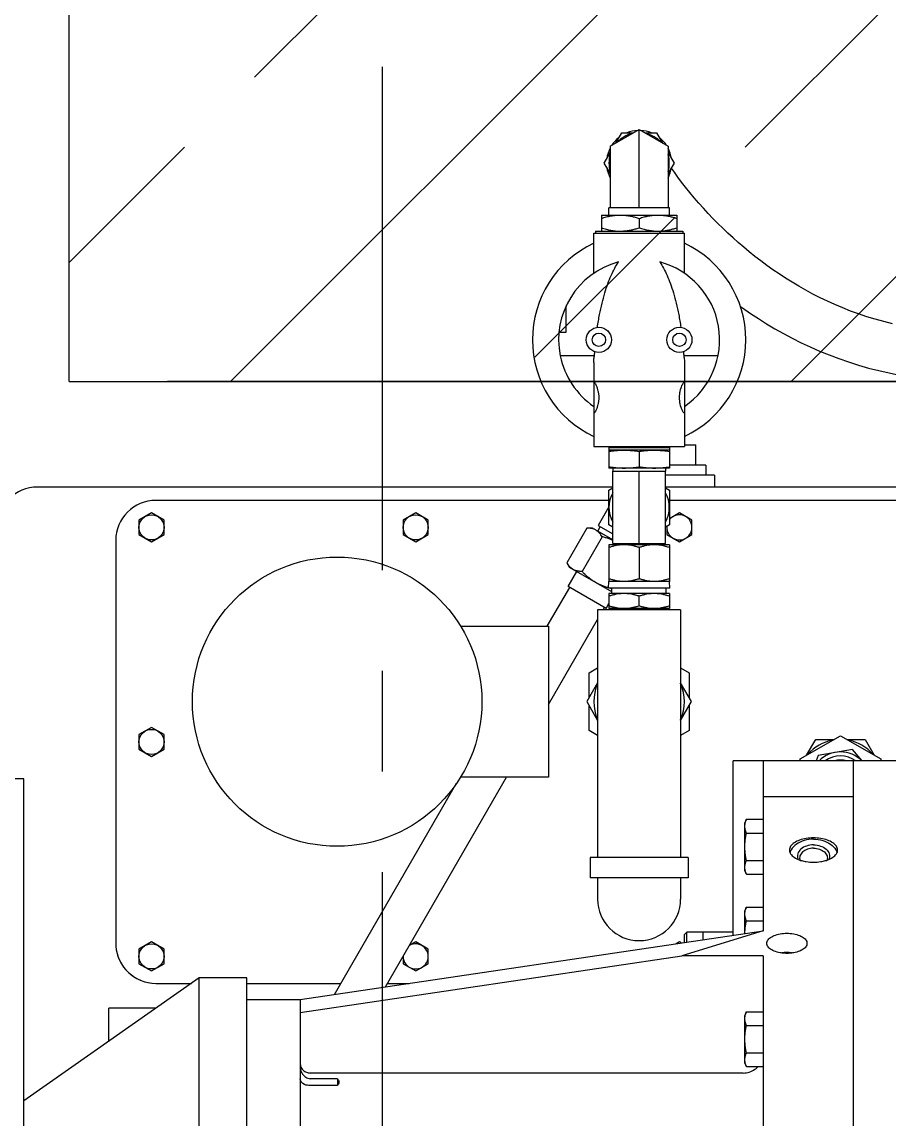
# Model space of a CAD drawing. Extents: x 0 to 160756, y 0 to 229247.
# Drawn here: x 64761 to 65307, y 101813 to 102505 of the extents above; entities that cross this region are included whole.
import ezdxf

# ---------------------------------------------------------------- set-up
doc = ezdxf.new("R2010")
doc.units = 0
doc.header["$LTSCALE"] = 10
doc.linetypes.add('XCM7Q30CDA-200K$0$CENTER', pattern=[50.8, 31.75, -6.35, 6.35, -6.35])
doc.layers.add('XCM7Q30CDA-200K$0$UER-FUTUER', color=9, linetype='Continuous')

# ---------------------------------------------------------------- blocks, each defined once
blk = doc.blocks.new('XCM7Q30CDA-200K$0$A$C0f61af94')
for p, q in [((1828.07, 3100.47), (1828.07, 4100.47)), ((1828.07, 3100.47), (4624.75, 3100.47)), ((4624.75, 3100.47), (1890.06, 3100.47))]:
    blk.add_line(p, q)
at = {"linetype": 'Continuous', "transparency": 33554559}
for p, q in [((2929.83, 4100.47), (1929.83, 3100.47)), ((3283.38, 4100.47), (2283.38, 3100.47)), ((2033.43, 3380.85), (1945.05, 3292.46)), ((2342.79, 3336.65), (2254.41, 3248.27)), ((1900.85, 3248.27), (1828.07, 3175.49)), ((2210.21, 3204.07), (2121.82, 3115.68))]:
    blk.add_line(p, q, dxfattribs=at)
at = {"linetype": 'XCM7Q30CDA-200K$0$CENTER'}
blk.add_line((2025.71, 1457.38), (2025.71, 3311.86), dxfattribs=at)
at = {"linetype": 'Continuous'}
for p, q in [((2169.27, 3248.76), (2187.51, 3259.3)), ((2172.78, 3250.79), (2176.52, 3257.27)), ((2176.52, 3257.27), (2184, 3257.27)), ((2187.51, 3259.3), (2205.76, 3248.76)), ((2187.51, 3210.05), (2187.51, 3259.3)), ((2191.03, 3257.27), (2198.51, 3257.27)), ((2198.51, 3257.27), (2202.25, 3250.79)), ((2169.27, 3248.76), (2169.27, 3210.05)), ((2205.76, 3248.76), (2205.76, 3210.05)), ((2165.53, 3238.23), (2169.27, 3244.7)), ((2205.76, 3244.7), (2209.5, 3238.23)), ((2169.27, 3231.75), (2165.53, 3238.23)), ((2209.5, 3238.23), (2205.76, 3231.75)), ((2163.71, 3205.42), (2211.32, 3205.42)), ((2163.71, 3205.42), (2163.71, 3195.26)), ((2206.64, 3210.05), (2168.38, 3210.05)), ((2168.38, 3205.42), (2168.38, 3210.05)), ((2206.64, 3205.42), (2206.64, 3210.05)), ((2211.32, 3205.42), (2211.32, 3195.26)), ((2187.51, 3203.29), (2187.51, 3197.39)), ((2158.95, 3193.99), (2216.08, 3193.99)), ((2158.95, 3168.69), (2158.95, 3193.99)), ((2158.95, 3168.69), (2158.95, 3193.99)), ((2160.03, 3195.26), (2215, 3195.26)), ((2160.03, 3195.26), (2160.03, 3193.99)), ((2215, 3195.26), (2215, 3193.99)), ((2216.08, 3168.69), (2216.08, 3193.99)), ((2141.5, 3131.47), (2141.5, 3148.18)), ((2136.96, 3131.47), (2141.5, 3131.47)), ((2159.36, 3116.56), (2137.76, 3116.56)), ((2237.27, 3116.56), (2215.67, 3116.56)), ((2158.95, 3112.47), (2158.95, 3059.43)), ((2216.08, 3112.47), (2216.08, 3059.43)), ((2158.95, 3099.74), (2159.21, 3099.74)), ((2215.82, 3099.74), (2216.08, 3099.74)), ((2158.95, 3080.69), (2159.21, 3080.69)), ((2215.82, 3080.69), (2216.08, 3080.69)), ((2158.95, 3059.43), (2216.08, 3059.43)), ((2216.08, 3060.39), (2223.2, 3060.39)), ((2223.2, 3047.69), (2223.2, 3060.39)), ((2168.47, 3058.67), (2206.56, 3058.67)), ((2168.47, 3058.67), (2168.47, 3045.81)), ((2206.56, 3057.11), (2168.47, 3057.11)), ((2187.51, 3056.32), (2187.51, 3046.6)), ((2206.56, 3058.67), (2206.56, 3045.81)), ((2206.56, 3045.81), (2168.47, 3045.81)), ((2170.85, 3045.81), (2170.85, 3043.78)), ((2204.18, 3045.81), (2204.18, 3043.78)), ((2229.61, 3047.69), (2206.56, 3047.69)), ((2229.61, 3047.69), (2229.61, 3041.35)), ((2170.85, 3043.78), (2204.18, 3043.78)), ((2170.85, 2998.14), (2170.85, 3043.78)), ((2187.51, 2998.14), (2187.51, 3043.78)), ((2204.18, 2998.14), (2204.18, 3043.78)), ((2235.12, 3041.35), (2204.18, 3041.35)), ((2235.12, 3041.35), (2235.12, 3033.85)), ((2170.85, 3033.85), (1808.08, 3033.85)), ((2168.47, 3031.95), (2170.85, 3033.33)), ((2168.47, 3009.97), (2168.47, 3031.95)), ((2455.68, 3033.85), (2204.18, 3033.85)), ((2204.18, 3033.33), (2206.56, 3031.95)), ((2206.56, 3031.95), (2206.56, 3009.97)), ((2168.47, 3025.38), (1882.86, 3025.39)), ((2455.68, 3025.37), (2206.56, 3025.38)), ((2168.47, 3021.3), (2161.67, 3009.52)), ((2168.28, 3020.96), (2168.47, 3020.62)), ((2206.75, 3020.96), (2206.56, 3021.3)), ((2206.56, 3020.62), (2206.75, 3020.96)), ((1880.06, 3017.52), (1872.13, 3012.94)), ((1872.13, 3012.94), (1872.13, 3003.78)), ((1887.99, 3012.94), (1880.06, 3017.52)), ((1887.99, 3003.78), (1887.99, 3012.94)), ((2046.61, 3017.52), (2038.68, 3012.94)), ((2038.68, 3012.94), (2038.68, 3003.78)), ((2054.54, 3012.94), (2046.61, 3017.52)), ((2054.54, 3003.78), (2054.54, 3012.94)), ((2212.91, 3017.52), (2206.56, 3013.85)), ((2220.84, 3012.94), (2212.91, 3017.52)), ((2220.84, 3003.78), (2220.84, 3012.94)), ((1872.13, 3003.78), (1880.06, 2999.21)), ((1880.06, 2999.21), (1887.99, 3003.78)), ((2038.68, 3003.78), (2046.61, 2999.21)), ((2046.61, 2999.21), (2054.54, 3003.78)), ((2154.62, 3007.97), (2141.98, 2986.07)), ((2158.02, 3007.97), (2154.62, 3007.97)), ((2170.85, 3000.56), (2158.02, 3007.97)), ((2160.09, 3006.77), (2159.92, 3006.86)), ((2160.23, 3006.69), (2160.09, 3006.77)), ((2161.4, 3006.02), (2162.99, 3008.77)), ((2161.67, 3009.52), (2170.85, 3004.22)), ((2170.85, 3008.59), (2168.47, 3009.97)), ((2206.56, 3009.97), (2204.18, 3008.59)), ((2204.98, 3009.06), (2204.98, 3003.78)), ((2204.98, 3003.78), (2212.91, 2999.21)), ((2212.91, 2999.21), (2220.84, 3003.78)), ((1857.47, 3000), (1857.46, 2746.11)), ((2164.14, 3002.47), (2151.5, 2980.57)), ((2206.56, 2997.37), (2168.47, 2997.37)), ((2168.47, 2997.37), (2168.47, 2974.24)), ((2170.85, 2998.14), (2204.18, 2998.14)), ((2172.37, 2998.14), (2172.37, 2997.37)), ((2202.66, 2998.14), (2202.66, 2997.37)), ((2206.56, 2997.37), (2206.56, 2974.24)), ((2187.51, 2995.67), (2187.51, 2975.95)), ((2141.98, 2986.07), (2143.68, 2983.12)), ((2170.37, 2967.71), (2143.68, 2983.12)), ((2142.74, 2971.09), (2148.19, 2980.52)), ((2129.6, 2946.04), (2143.73, 2970.51)), ((2166.71, 2957.25), (2142.74, 2971.09)), ((2168.23, 2969.97), (2168.47, 2974.24)), ((2206.8, 2969.97), (2168.23, 2969.97)), ((2206.56, 2974.24), (2168.47, 2974.24)), ((2170.37, 2966.63), (2170.37, 2969.97)), ((2204.66, 2966.63), (2204.66, 2969.97)), ((2206.8, 2969.97), (2206.56, 2974.24)), ((2206.56, 2966.63), (2168.47, 2966.63)), ((2168.47, 2966.63), (2168.47, 2957.11)), ((2187.51, 2958.81), (2187.51, 2964.93)), ((2206.56, 2966.63), (2206.56, 2957.11)), ((2213.7, 2956.35), (2161.33, 2956.35)), ((2161.33, 2956.35), (2161.33, 2800.05)), ((2164.87, 2956.35), (2165.72, 2957.82)), ((2166.71, 2957.25), (2168.47, 2960.31)), ((2206.56, 2957.11), (2168.47, 2957.11)), ((2213.7, 2956.35), (2213.7, 2800.05)), ((2130.39, 2896.63), (2161.33, 2950.22)), ((2074.9, 2946.04), (2130.39, 2946.04)), ((2130.39, 2946.04), (2130.39, 2850.83)), ((2156.03, 2916.61), (2161.33, 2919.67)), ((2156.03, 2901.03), (2156.03, 2916.61)), ((2213.7, 2919.67), (2219, 2916.61)), ((2219, 2916.61), (2219, 2901.03)), ((2161.33, 2910.21), (2154.53, 2898.43)), ((2220.5, 2898.43), (2213.7, 2910.21)), ((2154.53, 2898.43), (2161.33, 2886.65)), ((2156.03, 2880.25), (2156.03, 2895.83)), ((2213.7, 2886.65), (2220.5, 2898.43)), ((2219, 2895.83), (2219, 2880.25)), ((1880.06, 2882.2), (1872.13, 2877.62)), ((1887.99, 2877.62), (1880.06, 2882.2)), ((2161.33, 2877.19), (2156.03, 2880.25)), ((2219, 2880.25), (2213.7, 2877.19)), ((1872.13, 2877.62), (1872.13, 2868.46)), ((1887.99, 2868.46), (1887.99, 2877.62)), ((2289.07, 2862.31), (2314.46, 2876.97)), ((2293.12, 2864.65), (2298.88, 2874.63)), ((2298.88, 2874.63), (2310.4, 2874.63)), ((2314.46, 2876.97), (2339.85, 2862.31)), ((2318.51, 2874.63), (2330.03, 2874.63)), ((2330.03, 2874.63), (2335.79, 2864.65)), ((1872.13, 2868.46), (1880.06, 2863.89)), ((1880.06, 2863.89), (1887.99, 2868.46)), ((2321.98, 2868.31), (2300.32, 2864.5)), ((2328.07, 2861.05), (2321.98, 2868.31)), ((2246.73, 2751.07), (2246.73, 2861.05)), ((2373.32, 2861.05), (2246.74, 2861.05)), ((2265.78, 2861.05), (2265.78, 2753.9)), ((2289.07, 2861.05), (2289.07, 2862.31)), ((2300.32, 2864.5), (2299.07, 2861.05)), ((2322.75, 1765.69), (2322.75, 2861.05)), ((2339.85, 2862.31), (2339.85, 2861.05)), ((1799.44, 2849.81), (1774.05, 2849.81)), ((1799.44, 1798.72), (1799.44, 2849.81)), ((1995.47, 2713.73), (2072.41, 2846.98)), ((2027.54, 2718.49), (2103.95, 2850.83)), ((2130.39, 2850.83), (2074.9, 2850.83)), ((2265.78, 2838.56), (2322.75, 2838.56)), ((2255.14, 2824.21), (2254.18, 2821.89)), ((2255.14, 2824.21), (2265.78, 2824.21)), ((2254.18, 2791.91), (2254.18, 2821.89)), ((2255.14, 2815.55), (2265.78, 2815.55)), ((2156.56, 2800.05), (2156.56, 2787.35)), ((2218.47, 2800.05), (2156.56, 2800.05)), ((2218.47, 2800.05), (2218.47, 2787.35)), ((2255.14, 2798.24), (2265.78, 2798.24)), ((2255.14, 2789.59), (2254.18, 2791.91)), ((2255.14, 2789.59), (2265.78, 2789.59)), ((2218.47, 2787.35), (2156.56, 2787.35)), ((2161.33, 2787.35), (2161.33, 2773.86)), ((2213.7, 2787.35), (2213.7, 2773.86)), ((2255.14, 2768.86), (2254.18, 2766.54)), ((2255.14, 2768.86), (2265.78, 2768.86)), ((2254.18, 2752.18), (2254.18, 2766.54)), ((2255.14, 2760.21), (2265.78, 2760.21)), ((1973.81, 2710.51), (2265.78, 2753.9)), ((2265.78, 2753.9), (2214.4, 2738.05)), ((2217.56, 2753.04), (2216.03, 2751.52)), ((2216.03, 2746.51), (2216.03, 2751.52)), ((2217.56, 2746.73), (2217.56, 2753.04)), ((2227.96, 2753.04), (2217.56, 2753.04)), ((2227.96, 2748.28), (2227.96, 2753.04)), ((2227.96, 2748.28), (2227.96, 2753.02)), ((2246.73, 2753.02), (2227.96, 2753.02)), ((1880.06, 2746.87), (1872.13, 2742.3)), ((1872.13, 2742.3), (1872.13, 2733.14)), ((1887.99, 2742.3), (1880.06, 2746.87)), ((1887.99, 2733.14), (1887.99, 2742.3)), ((2046.61, 2746.87), (2042.65, 2744.59)), ((2054.54, 2742.3), (2046.61, 2746.87)), ((2054.54, 2733.14), (2054.54, 2742.3)), ((2212.91, 2746.87), (2210.96, 2745.75)), ((2214.06, 2746.21), (2212.91, 2746.87)), ((1973.81, 2702.29), (2214.4, 2738.05)), ((2038.68, 2737.72), (2038.68, 2733.14)), ((2265.78, 2738.05), (2214.4, 2738.05)), ((2265.78, 2738.05), (2265.78, 2507.3)), ((1872.13, 2733.14), (1880.06, 2728.56)), ((1880.06, 2728.56), (1887.99, 2733.14)), ((2038.68, 2733.14), (2046.61, 2728.56)), ((2046.61, 2728.56), (2054.54, 2733.14)), ((1910.13, 2724.13), (1799.44, 2646.69)), ((1882.85, 2720.72), (1905.26, 2720.72)), ((1940.09, 2724.13), (1910.13, 2724.13)), ((1910.13, 2610.36), (1910.13, 2724.1)), ((1940.09, 1924.39), (1940.09, 2724.13)), ((1940.09, 2720.72), (1999.51, 2720.72)), ((2028.83, 2720.72), (2042.52, 2720.72)), ((1940.09, 2710.51), (1973.81, 2710.51)), ((1940.09, 2454.45), (1940.09, 2710.51)), ((1973.81, 2710.51), (1973.81, 2454.45)), ((1882.92, 2705.09), (1853.21, 2705.09)), ((1853.21, 2684.31), (1853.21, 2705.09)), ((2255.14, 2702.85), (2254.18, 2700.53)), ((2254.18, 2670.55), (2254.18, 2700.53)), ((2255.14, 2702.85), (2265.78, 2702.85)), ((2255.14, 2694.2), (2265.78, 2694.2)), ((2255.14, 2676.88), (2265.78, 2676.88)), ((2255.14, 2668.23), (2254.18, 2670.55)), ((2255.14, 2668.23), (2265.78, 2668.23)), ((2253.08, 2664.16), (1980.15, 2664.16)), ((1997.22, 2660.58), (1980.15, 2660.58)), ((1997.22, 2660.58), (1997.22, 2656.37)), ((1997.22, 2656.37), (1980.15, 2656.37))]:
    blk.add_line(p, q, dxfattribs=at)
for points in [[(2347.2, 3136.8), (2341.76, 3138.16), (2336.39, 3139.65), (2331.11, 3141.28), (2325.93, 3143.01), (2320.86, 3144.86), (2315.88, 3146.82), (2311.01, 3148.88), (2306.24, 3151.03), (2301.58, 3153.28), (2297.02, 3155.6), (2292.57, 3157.99), (2288.22, 3160.46), (2283.97, 3162.99), (2279.83, 3165.58), (2275.79, 3168.23), (2271.84, 3170.93), (2267.99, 3173.67), (2264.22, 3176.47), (2260.55, 3179.3), (2256.97, 3182.18), (2253.47, 3185.09), (2250.06, 3188.03), (2246.73, 3190.99), (2243.47, 3194), (2240.28, 3197.05), (2237.16, 3200.13), (2234.08, 3203.26), (2231.06, 3206.45), (2228.1, 3209.67), (2225.18, 3212.95), (2222.3, 3216.29), (2219.51, 3219.64), (2216.83, 3222.95), (2214.29, 3226.22), (2211.9, 3229.39), (2209.71, 3232.37), (2207.83, 3235.04)], [(2251.4, 3147.78), (2252.77, 3146.78), (2257.67, 3143.39), (2262.69, 3140.08), (2267.83, 3136.85), (2273.1, 3133.71), (2278.5, 3130.67), (2284.02, 3127.73), (2289.66, 3124.9), (2295.43, 3122.19), (2301.3, 3119.62), (2307.28, 3117.17), (2313.38, 3114.88), (2319.57, 3112.73), (2325.85, 3110.74), (2332.23, 3108.91), (2338.68, 3107.25), (2345.18, 3105.77), (2351.74, 3104.46), (2358.32, 3103.34), (2364.9, 3102.41), (2371.48, 3101.66), (2378.04, 3101.08)]]:
    blk.add_lwpolyline(points, dxfattribs=at)
for centre, radius in [((2162.13, 3126.71), 7.93), ((2162.13, 3126.71), 4.21), ((2212.9, 3126.71), 7.93), ((2212.9, 3126.71), 4.21), ((1880.06, 3008.36), 7.93), ((2046.61, 3008.36), 7.93), ((1997.1, 2898.44), 91.24), ((1880.06, 2873.04), 7.93), ((1880.06, 2737.72), 7.93)]:
    blk.add_circle(centre, radius, dxfattribs=at)
for centre, radius, start, end in [((2187.51, 3238.23), 20.56, 127.85283, 147.43818), ((2187.51, 3238.23), 19.04, 103.45356, 136.54644), ((2187.51, 3238.23), 20.56, 92.56387, 112.14436), ((2187.51, 3238.23), 20.56, 67.85564, 87.43613), ((2187.51, 3238.23), 19.04, 43.45356, 76.54644), ((2187.51, 3238.23), 20.56, 32.56182, 52.14717), ((2187.51, 3238.23), 20.56, 152.56167, 172.14363), ((2187.51, 3238.23), 20.56, 7.85637, 27.43833), ((2187.51, 3238.23), 19.04, 163.45356, 196.54644), ((2187.51, 3238.23), 19.04, 343.45356, 16.54644), ((2187.51, 3238.23), 20.56, 187.85637, 207.43833), ((2187.51, 3238.23), 20.56, 332.56167, 352.14363), ((2187.51, 3126.71), 67.28, 115.12081, 244.87919), ((2187.51, 3126.71), 67.28, 295.12081, 64.87919), ((2187.51, 3126.71), 50.78, 104.8296, 191.53696), ((2187.51, 3126.71), 50.78, 304.22887, 75.1704), ((2187.51, 3126.71), 50.78, 191.53696, 235.77113), ((2170.82, 3059.89), 1.52, 197.45959, 233.1301), ((2204.21, 3059.89), 1.52, 306.8699, 342.54041), ((1808.08, 3008.86), 24.99, 90, 180), ((1882.86, 3000), 25.39, 89.99893, 179.99893), ((2187.51, 3020.96), 19.04, 151.06818, 208.93182), ((2187.51, 3020.96), 19.04, 331.06818, 28.93182), ((2212.91, 3008.36), 7.93, 174.83599, 143.25218), ((1882.86, 2999.98), 25.39, 171.37884, 180), ((2170.84, 2955.6), 1.51, 90, 150.3394), ((2204.19, 2955.6), 1.51, 29.6606, 90), ((2187.51, 2898.43), 28.56, 156.47376, 203.52624), ((2187.51, 2898.43), 28.56, 336.47376, 23.52624), ((2314.46, 2847.65), 26.98, 100.2524, 139.7476), ((2314.46, 2847.65), 26.98, 40.2524, 79.7476), ((2314.46, 2847.65), 19.04, 44.7512, 135.2488), ((2314.46, 2847.65), 16.56, 54.11765, 125.96092), ((2314.46, 2847.65), 13.96, 73.67889, 106.23267), ((2187.51, 2773.86), 26.18, 180, 0), ((1882.85, 2746.11), 25.39, 179.99893, 269.99893), ((1882.86, 2746.1), 25.39, 184.0667, 270), ((2046.61, 2737.72), 7.93, 180, 120)]:
    blk.add_arc(centre, radius, start, end, dxfattribs=at)
for points, start_tangent, end_tangent in [([(2163.71, 3203.29), (2166.8, 3204.21), (2169.77, 3204.87), (2172.7, 3205.28), (2175.61, 3205.42)], (0.948683, 0.316228), (1, 0)), ([(2175.61, 3205.42), (2177.95, 3205.33), (2180.28, 3205.07), (2182.63, 3204.64), (2185.03, 3204.05), (2187.51, 3203.29)], (1, 0), (0.948683, -0.316228)), ([(2187.51, 3203.29), (2190.6, 3204.21), (2193.57, 3204.87), (2196.5, 3205.28), (2199.42, 3205.42)], (0.948683, 0.316228), (1, 0)), ([(2199.42, 3205.42), (2201.75, 3205.33), (2204.09, 3205.07), (2206.44, 3204.64), (2208.83, 3204.05), (2211.32, 3203.29)], (1, 0), (0.948683, -0.316228)), ([(2163.71, 3197.39), (2166.8, 3196.46), (2169.77, 3195.8), (2172.7, 3195.4), (2175.61, 3195.26)], (0.948683, -0.316228), (1, 0)), ([(2175.61, 3195.26), (2177.95, 3195.35), (2180.28, 3195.61), (2182.63, 3196.04), (2185.03, 3196.63), (2187.51, 3197.39)], (1, 0), (0.948683, 0.316228)), ([(2187.51, 3197.39), (2190.6, 3196.46), (2193.57, 3195.8), (2196.5, 3195.4), (2199.42, 3195.26)], (0.948683, -0.316228), (1, 0)), ([(2199.42, 3195.26), (2201.75, 3195.35), (2204.09, 3195.61), (2206.44, 3196.04), (2208.83, 3196.63), (2211.32, 3197.39)], (1, 0), (0.948683, 0.316228)), ([(2161.19, 3134.59), (2162.55, 3142.6), (2164.12, 3149.82), (2165.88, 3156.31), (2167.8, 3162.12), (2169.89, 3167.3), (2172.13, 3171.86), (2174.52, 3175.8)], (0.145061, 0.989423), (0.563273, 0.826271)), ([(2200.51, 3175.8), (2202.9, 3171.86), (2205.14, 3167.3), (2207.23, 3162.12), (2209.15, 3156.31), (2210.91, 3149.82), (2212.48, 3142.6), (2213.84, 3134.59)], (0.563273, -0.826271), (0.145061, -0.989423)), ([(2158.95, 3112.47), (2159, 3113.96), (2159.13, 3115.32), (2159.36, 3116.56)], (0, 1), (0.221581, 0.975142)), ([(2159.36, 3116.56), (2159.44, 3117.89), (2159.53, 3119.21)], (0.059259, 0.998243), (0.071075, 0.997471)), ([(2215.5, 3119.21), (2215.59, 3117.89), (2215.67, 3116.56)], (0.071075, -0.997471), (0.059259, -0.998243)), ([(2215.67, 3116.56), (2215.9, 3115.32), (2216.03, 3113.96), (2216.08, 3112.47)], (0.221581, -0.975142), (0, -1)), ([(2159.75, 3099.29), (2159.59, 3099.48), (2159.21, 3099.74)], (-0.606416, 0.795147), (-1, 0)), ([(2159.75, 3081.14), (2160.11, 3081.69), (2160.69, 3082.83), (2161.27, 3084.3), (2161.78, 3086.09), (2162.13, 3088.12), (2162.25, 3090.21), (2162.13, 3092.31), (2161.78, 3094.33), (2161.27, 3096.13), (2160.7, 3097.59), (2160.11, 3098.74), (2159.75, 3099.29)], (0.606636, 0.79498), (-0.606416, 0.795147)), ([(2215.28, 3099.29), (2214.92, 3098.74), (2214.33, 3097.59), (2213.76, 3096.13), (2213.25, 3094.33), (2212.9, 3092.31), (2212.78, 3090.21), (2212.9, 3088.12), (2213.25, 3086.09), (2213.76, 3084.3), (2214.34, 3082.83), (2214.92, 3081.69), (2215.28, 3081.14)], (-0.606416, -0.795147), (0.606636, -0.79498)), ([(2215.44, 3099.48), (2215.28, 3099.29)], (-0.64926, -0.760567), (-0.606416, -0.795147)), ([(2215.82, 3099.74), (2215.44, 3099.48)], (-1, 0), (-0.64926, -0.760567)), ([(2159.21, 3080.69), (2159.59, 3080.95), (2159.75, 3081.14)], (1, 0), (0.606636, 0.79498)), ([(2215.28, 3081.14), (2215.44, 3080.95), (2215.82, 3080.69)], (0.606636, -0.79498), (1, 0)), ([(2168.47, 3056.32), (2170.9, 3056.66), (2173.26, 3056.9), (2175.62, 3057.06), (2177.99, 3057.11)], (0.988244, 0.152882), (1, 0)), ([(2177.99, 3057.11), (2179.89, 3057.07), (2181.78, 3056.98), (2183.67, 3056.81), (2185.57, 3056.6), (2187.51, 3056.32)], (1, 0), (0.988244, -0.152882)), ([(2187.51, 3056.32), (2189.94, 3056.66), (2192.31, 3056.9), (2194.67, 3057.06), (2197.04, 3057.11)], (0.988244, 0.152882), (1, 0)), ([(2197.04, 3057.11), (2198.93, 3057.07), (2200.82, 3056.98), (2202.71, 3056.81), (2204.61, 3056.6), (2206.56, 3056.32)], (1, 0), (0.988244, -0.152882)), ([(2168.47, 3046.6), (2170.9, 3046.27), (2173.26, 3046.02), (2175.62, 3045.87), (2177.99, 3045.81)], (0.988244, -0.152882), (1, 0)), ([(2177.99, 3045.81), (2179.89, 3045.85), (2181.78, 3045.95), (2183.67, 3046.11), (2185.57, 3046.33), (2187.51, 3046.6)], (1, 0), (0.988244, 0.152882)), ([(2187.51, 3046.6), (2189.94, 3046.27), (2192.31, 3046.02), (2194.67, 3045.87), (2197.04, 3045.81)], (0.988244, -0.152882), (1, 0)), ([(2197.04, 3045.81), (2198.93, 3045.85), (2200.82, 3045.95), (2202.71, 3046.11), (2204.61, 3046.33), (2206.56, 3046.6)], (1, 0), (0.988244, 0.152882)), ([(2159.92, 3006.86), (2159.27, 3007.17), (2158.23, 3007.53), (2157.12, 3007.77), (2155.92, 3007.92), (2154.62, 3007.97)], (-0.887013, 0.461744), (-1, 0)), ([(2164.14, 3002.47), (2163.45, 3003.57), (2162.73, 3004.53), (2161.96, 3005.37), (2161.13, 3006.09), (2160.23, 3006.69)], (-0.5, 0.866025), (-0.866025, 0.5)), ([(2170.85, 3000.27), (2170.61, 3000.37), (2168.55, 3001.16), (2166.41, 3001.86), (2164.14, 3002.47)], (-0.919835, 0.392305), (-0.970725, 0.240192)), ([(2177.99, 2997.37), (2176.12, 2997.3), (2174.25, 2997.09), (2172.37, 2996.75), (2170.46, 2996.28), (2168.47, 2995.67)], (-1, 0), (-0.948683, -0.316228)), ([(2187.51, 2995.67), (2185.53, 2996.28), (2183.61, 2996.75), (2181.73, 2997.09), (2179.86, 2997.3), (2177.99, 2997.37)], (-0.948683, 0.316228), (-1, 0)), ([(2197.04, 2997.37), (2195.17, 2997.3), (2193.3, 2997.09), (2191.41, 2996.75), (2189.5, 2996.28), (2187.51, 2995.67)], (-1, 0), (-0.948683, -0.316228)), ([(2206.56, 2995.67), (2204.57, 2996.28), (2202.65, 2996.75), (2200.77, 2997.09), (2198.9, 2997.3), (2197.04, 2997.37)], (-0.948683, 0.316228), (-1, 0)), ([(2145.89, 2981.84), (2144.99, 2982.44), (2144.16, 2983.16), (2143.39, 2984), (2142.67, 2984.96), (2141.98, 2986.07)], (-0.866025, 0.5), (-0.5, 0.866025)), ([(2151.5, 2980.57), (2150.2, 2980.62), (2149.01, 2980.76), (2147.9, 2981.01), (2146.86, 2981.37), (2145.89, 2981.84)], (-1, 0), (-0.866025, 0.5)), ([(2160.17, 2973.6), (2158.32, 2974.75), (2156.55, 2976.02), (2154.83, 2977.4), (2153.17, 2978.91), (2151.5, 2980.57)], (-0.866025, 0.5), (-0.693375, 0.720577)), ([(2168.24, 2970.2), (2166.11, 2970.89), (2164.06, 2971.68), (2162.08, 2972.58), (2160.17, 2973.6)], (-0.95872, 0.28435), (-0.866025, 0.5)), ([(2177.99, 2974.24), (2176.12, 2974.32), (2174.25, 2974.52), (2172.37, 2974.87), (2170.46, 2975.34), (2168.47, 2975.95)], (-1, 0), (-0.948683, 0.316228)), ([(2170.37, 2969.62), (2169.05, 2969.97)], (-0.969981, 0.243182), (-0.963468, 0.267823)), ([(2187.51, 2975.95), (2185.53, 2975.34), (2183.61, 2974.87), (2181.73, 2974.52), (2179.86, 2974.32), (2177.99, 2974.24)], (-0.948683, -0.316228), (-1, 0)), ([(2197.04, 2974.24), (2195.17, 2974.32), (2193.3, 2974.52), (2191.41, 2974.87), (2189.5, 2975.34), (2187.51, 2975.95)], (-1, 0), (-0.948683, 0.316228)), ([(2206.56, 2975.95), (2204.57, 2975.34), (2202.65, 2974.87), (2200.77, 2974.52), (2198.9, 2974.32), (2197.04, 2974.24)], (-0.948683, -0.316228), (-1, 0)), ([(2177.99, 2966.63), (2176.12, 2966.56), (2174.25, 2966.35), (2172.37, 2966.01), (2170.46, 2965.54), (2168.47, 2964.93)], (-1, 0), (-0.948683, -0.316228)), ([(2187.51, 2964.93), (2185.53, 2965.54), (2183.61, 2966.01), (2181.73, 2966.35), (2179.86, 2966.56), (2177.99, 2966.63)], (-0.948683, 0.316228), (-1, 0)), ([(2197.04, 2966.63), (2195.17, 2966.56), (2193.3, 2966.35), (2191.41, 2966.01), (2189.5, 2965.54), (2187.51, 2964.93)], (-1, 0), (-0.948683, -0.316228)), ([(2206.56, 2964.93), (2204.57, 2965.54), (2202.65, 2966.01), (2200.77, 2966.35), (2198.9, 2966.56), (2197.04, 2966.63)], (-0.948683, 0.316228), (-1, 0)), ([(2177.99, 2957.11), (2176.12, 2957.18), (2174.25, 2957.39), (2172.37, 2957.73), (2170.46, 2958.2), (2168.47, 2958.81)], (-1, 0), (-0.948683, 0.316228)), ([(2187.51, 2958.81), (2185.53, 2958.2), (2183.61, 2957.73), (2181.73, 2957.39), (2179.86, 2957.18), (2177.99, 2957.11)], (-0.948683, -0.316228), (-1, 0)), ([(2197.04, 2957.11), (2195.17, 2957.18), (2193.3, 2957.39), (2191.41, 2957.73), (2189.5, 2958.2), (2187.51, 2958.81)], (-1, 0), (-0.948683, 0.316228)), ([(2206.56, 2958.81), (2204.57, 2958.2), (2202.65, 2957.73), (2200.77, 2957.39), (2198.9, 2957.18), (2197.04, 2957.11)], (-0.948683, -0.316228), (-1, 0)), ([(2254.18, 2819.88), (2254.19, 2820.21), (2254.21, 2820.54), (2254.24, 2820.87), (2254.28, 2821.2), (2254.33, 2821.53), (2254.39, 2821.86), (2254.47, 2822.19), (2254.55, 2822.52), (2254.65, 2822.85), (2254.76, 2823.19), (2254.87, 2823.52), (2255, 2823.86), (2255.14, 2824.21)], (0, 1), (0.382683, 0.92388)), ([(2255.14, 2815.55), (2255, 2815.9), (2254.87, 2816.24), (2254.76, 2816.58), (2254.65, 2816.91), (2254.55, 2817.25), (2254.47, 2817.58), (2254.39, 2817.91), (2254.33, 2818.23), (2254.28, 2818.56), (2254.24, 2818.89), (2254.21, 2819.22), (2254.19, 2819.55), (2254.18, 2819.88)], (-0.382683, 0.92388), (0, 1)), ([(2254.18, 2806.9), (2254.19, 2807.56), (2254.21, 2808.22), (2254.24, 2808.88), (2254.28, 2809.54), (2254.33, 2810.2), (2254.39, 2810.85), (2254.47, 2811.51), (2254.55, 2812.17), (2254.65, 2812.84), (2254.76, 2813.5), (2254.87, 2814.18), (2255, 2814.86), (2255.14, 2815.55)], (0, 1), (0.202803, 0.97922)), ([(2297.46, 2812.48), (2292.86, 2812.12), (2288.66, 2811.06), (2285.26, 2809.39), (2283.03, 2807.23), (2282.25, 2804.81)], (-1, 0), (0.000025, -1)), ([(2297.46, 2811.65), (2291.64, 2810.83), (2286.71, 2808.5), (2283.41, 2805.01), (2282.6, 2803.15)], (-1, 0), (-0.291009, -0.95672)), ([(2312.67, 2804.81), (2311.89, 2807.23), (2309.67, 2809.38), (2306.27, 2811.06), (2302.06, 2812.12), (2297.46, 2812.48)], (-0.000025, 1), (-1, 0)), ([(2297.46, 2811.65), (2303.28, 2810.83), (2308.22, 2808.5), (2311.51, 2805.01), (2312.32, 2803.15)], (1, 0), (0.290994, -0.956725)), ([(2255.14, 2798.24), (2255, 2798.94), (2254.87, 2799.62), (2254.76, 2800.29), (2254.65, 2800.96), (2254.55, 2801.62), (2254.47, 2802.28), (2254.39, 2802.94), (2254.33, 2803.6), (2254.28, 2804.26), (2254.24, 2804.92), (2254.21, 2805.58), (2254.19, 2806.24), (2254.18, 2806.9)], (-0.202803, 0.97922), (0, 1)), ([(2282.25, 2804.81), (2283.03, 2802.39), (2285.26, 2800.24), (2288.66, 2798.56), (2291.4, 2797.78)], (0.000025, -1), (0.976919, -0.213608)), ([(2297.46, 2808.07), (2293.06, 2807.36), (2289.52, 2805.37), (2287.56, 2802.49), (2287.56, 2799.29), (2287.69, 2798.92)], (-1, 0), (0.370152, -0.928971)), ([(2297.46, 2805.95), (2293.66, 2805.34), (2290.61, 2803.62), (2288.92, 2801.13), (2288.71, 2799.76)], (-1, 0), (0, -1)), ([(2297.46, 2808.07), (2301.87, 2807.36), (2305.4, 2805.37), (2307.36, 2802.49), (2307.36, 2799.29), (2307.23, 2798.92)], (1, 0), (-0.370157, -0.928969)), ([(2297.46, 2805.95), (2301.26, 2805.34), (2304.31, 2803.62), (2306, 2801.13), (2306.21, 2799.76)], (1, 0), (0, -1)), ([(2303.52, 2797.78), (2306.27, 2798.56), (2309.67, 2800.24), (2311.89, 2802.39), (2312.67, 2804.81)], (0.976923, 0.213591), (-0.000025, 1)), ([(2254.18, 2793.91), (2254.19, 2794.24), (2254.21, 2794.57), (2254.24, 2794.9), (2254.28, 2795.23), (2254.33, 2795.56), (2254.39, 2795.89), (2254.47, 2796.22), (2254.55, 2796.55), (2254.65, 2796.88), (2254.76, 2797.22), (2254.87, 2797.55), (2255, 2797.9), (2255.14, 2798.24)], (0, 1), (0.382683, 0.92388)), ([(2288.71, 2799.76), (2288.89, 2798.48)], (0, -1), (0.2759, -0.961186)), ([(2291.4, 2797.78), (2292.86, 2797.5), (2297.46, 2797.14)], (0.976919, -0.213608), (1, 0)), ([(2297.46, 2797.14), (2302.06, 2797.5), (2303.52, 2797.78)], (1, 0), (0.976923, 0.213591)), ([(2306.21, 2799.76), (2306.03, 2798.48)], (0, -1), (-0.275905, -0.961185)), ([(2255.14, 2789.59), (2255, 2789.93), (2254.87, 2790.27), (2254.76, 2790.61), (2254.65, 2790.94), (2254.55, 2791.28), (2254.47, 2791.61), (2254.39, 2791.94), (2254.33, 2792.27), (2254.28, 2792.59), (2254.24, 2792.92), (2254.21, 2793.25), (2254.19, 2793.58), (2254.18, 2793.91)], (-0.382683, 0.92388), (0, 1)), ([(2254.18, 2764.54), (2254.19, 2764.87), (2254.21, 2765.2), (2254.24, 2765.53), (2254.28, 2765.86), (2254.33, 2766.18), (2254.39, 2766.51), (2254.47, 2766.84), (2254.55, 2767.17), (2254.65, 2767.5), (2254.76, 2767.84), (2254.87, 2768.18), (2255, 2768.52), (2255.14, 2768.86)], (0, 1), (0.382683, 0.92388)), ([(2255.14, 2760.21), (2255, 2760.55), (2254.87, 2760.9), (2254.76, 2761.23), (2254.65, 2761.57), (2254.55, 2761.9), (2254.47, 2762.23), (2254.39, 2762.56), (2254.33, 2762.89), (2254.28, 2763.22), (2254.24, 2763.55), (2254.21, 2763.88), (2254.19, 2764.21), (2254.18, 2764.54)], (-0.382683, 0.92388), (0, 1)), ([(2254.19, 2752.18), (2254.19, 2752.21), (2254.21, 2752.87), (2254.24, 2753.53), (2254.28, 2754.19), (2254.33, 2754.85), (2254.39, 2755.51), (2254.47, 2756.17), (2254.55, 2756.83), (2254.65, 2757.49), (2254.76, 2758.16), (2254.87, 2758.83), (2255, 2759.51), (2255.14, 2760.21)], (0.017254, 0.999851), (0.202803, 0.97922)), ([(2268.01, 2745.97), (2268.19, 2747.09), (2269.73, 2749.18), (2272.6, 2750.86), (2276.4, 2751.94), (2280.68, 2752.31)], (-0.000024, 1), (1, 0)), ([(2280.68, 2752.31), (2284.96, 2751.94), (2288.76, 2750.87), (2291.63, 2749.19), (2293.18, 2747.09), (2293.35, 2745.97)], (1, 0), (0.000024, -1)), ([(2277.78, 2739.8), (2276.4, 2740), (2272.6, 2741.08), (2269.74, 2742.76), (2268.19, 2744.85), (2268.01, 2745.97)], (-0.993153, 0.116819), (-0.000024, 1)), ([(2293.35, 2745.97), (2293.18, 2744.86), (2291.63, 2742.76), (2288.76, 2741.08), (2284.96, 2740), (2283.58, 2739.8)], (0.000024, -1), (-0.993153, -0.116825)), ([(2277.73, 2740.25), (2280.68, 2740.34)], (0.998114, 0.06139), (1, 0)), ([(2279.2, 2739.68), (2277.78, 2739.8)], (-0.998307, 0.058168), (-0.993153, 0.116819)), ([(2280.68, 2739.63), (2279.2, 2739.68)], (-1, 0), (-0.998307, 0.058168)), ([(2280.68, 2740.34), (2282.19, 2740.32)], (1, 0), (0.999687, -0.025036)), ([(2283.58, 2739.8), (2280.68, 2739.63)], (-0.993153, -0.116825), (-1, 0)), ([(2282.19, 2740.32), (2283.63, 2740.26)], (0.999687, -0.025036), (0.998049, -0.06244)), ([(2254.18, 2698.53), (2254.19, 2698.86), (2254.21, 2699.19), (2254.24, 2699.52), (2254.28, 2699.84), (2254.33, 2700.17), (2254.39, 2700.5), (2254.47, 2700.83), (2254.55, 2701.16), (2254.65, 2701.49), (2254.76, 2701.83), (2254.87, 2702.17), (2255, 2702.51), (2255.14, 2702.85)], (0, 1), (0.382683, 0.92388)), ([(2255.14, 2694.2), (2255, 2694.54), (2254.87, 2694.89), (2254.76, 2695.22), (2254.65, 2695.56), (2254.55, 2695.89), (2254.47, 2696.22), (2254.39, 2696.55), (2254.33, 2696.88), (2254.28, 2697.21), (2254.24, 2697.54), (2254.21, 2697.87), (2254.19, 2698.2), (2254.18, 2698.53)], (-0.382683, 0.92388), (0, 1)), ([(2254.18, 2685.54), (2254.19, 2686.2), (2254.21, 2686.86), (2254.24, 2687.52), (2254.28, 2688.18), (2254.33, 2688.84), (2254.39, 2689.5), (2254.47, 2690.16), (2254.55, 2690.82), (2254.65, 2691.48), (2254.76, 2692.15), (2254.87, 2692.82), (2255, 2693.5), (2255.14, 2694.2)], (0, 1), (0.202803, 0.97922)), ([(2255.14, 2676.88), (2255, 2677.58), (2254.87, 2678.26), (2254.76, 2678.94), (2254.65, 2679.6), (2254.55, 2680.27), (2254.47, 2680.93), (2254.39, 2681.59), (2254.33, 2682.24), (2254.28, 2682.9), (2254.24, 2683.56), (2254.21, 2684.22), (2254.19, 2684.88), (2254.18, 2685.54)], (-0.202803, 0.97922), (0, 1)), ([(2254.18, 2672.56), (2254.19, 2672.89), (2254.21, 2673.22), (2254.24, 2673.55), (2254.28, 2673.88), (2254.33, 2674.2), (2254.39, 2674.53), (2254.47, 2674.86), (2254.55, 2675.19), (2254.65, 2675.53), (2254.76, 2675.86), (2254.87, 2676.2), (2255, 2676.54), (2255.14, 2676.88)], (0, 1), (0.382683, 0.92388)), ([(2255.14, 2668.23), (2255, 2668.57), (2254.87, 2668.92), (2254.76, 2669.25), (2254.65, 2669.59), (2254.55, 2669.92), (2254.47, 2670.25), (2254.39, 2670.58), (2254.33, 2670.91), (2254.28, 2671.24), (2254.24, 2671.57), (2254.21, 2671.9), (2254.19, 2672.23), (2254.18, 2672.56)], (-0.382683, 0.92388), (0, 1)), ([(1973.81, 2670.31), (1974.29, 2667.96), (1975.13, 2666.56)], (0, -1), (0.62185, -0.783136)), ([(1973.81, 2667.94), (1974.23, 2665.58), (1975.32, 2663.49), (1977.33, 2661.53)], (0, -1), (0.830495, -0.557026)), ([(1975.13, 2666.56), (1975.67, 2665.96), (1977.73, 2664.63), (1980.15, 2664.16)], (0.62185, -0.783136), (1, 0)), ([(2253.08, 2664.16), (2256.99, 2664.76), (2260.54, 2666.51), (2262.51, 2668.23)], (1, 0), (0.681122, 0.73217)), ([(1980.15, 2656.37), (1976.57, 2656.87), (1973.81, 2660.59)], (-1, 0), (0, 1)), ([(1977.33, 2661.53), (1980.15, 2660.58)], (0.830495, -0.557026), (1, 0)), ([(1997.22, 2660.58), (1998.26, 2658.51), (1997.84, 2657.2)], (0.683957, -0.729522), (-0.517902, -0.85544)), ([(1997.84, 2657.2), (1997.22, 2656.37)], (-0.517902, -0.85544), (-0.656862, -0.754011))]:
    blk.add_spline(points, degree=3, dxfattribs=dict(at, start_tangent=start_tangent, end_tangent=end_tangent))
blk = doc.blocks.new('XCM7Q30CDA-200K')
at = {"layer": 'XCM7Q30CDA-200K$0$UER-FUTUER'}
blk.add_blockref('XCM7Q30CDA-200K$0$A$C0f61af94', (62962.25, 99177.6), dxfattribs=at)

msp = doc.modelspace()

# ---------------------------------------------------------------- block references
msp.add_blockref('XCM7Q30CDA-200K', (0, 0))

doc.saveas('drawing.dxf')
